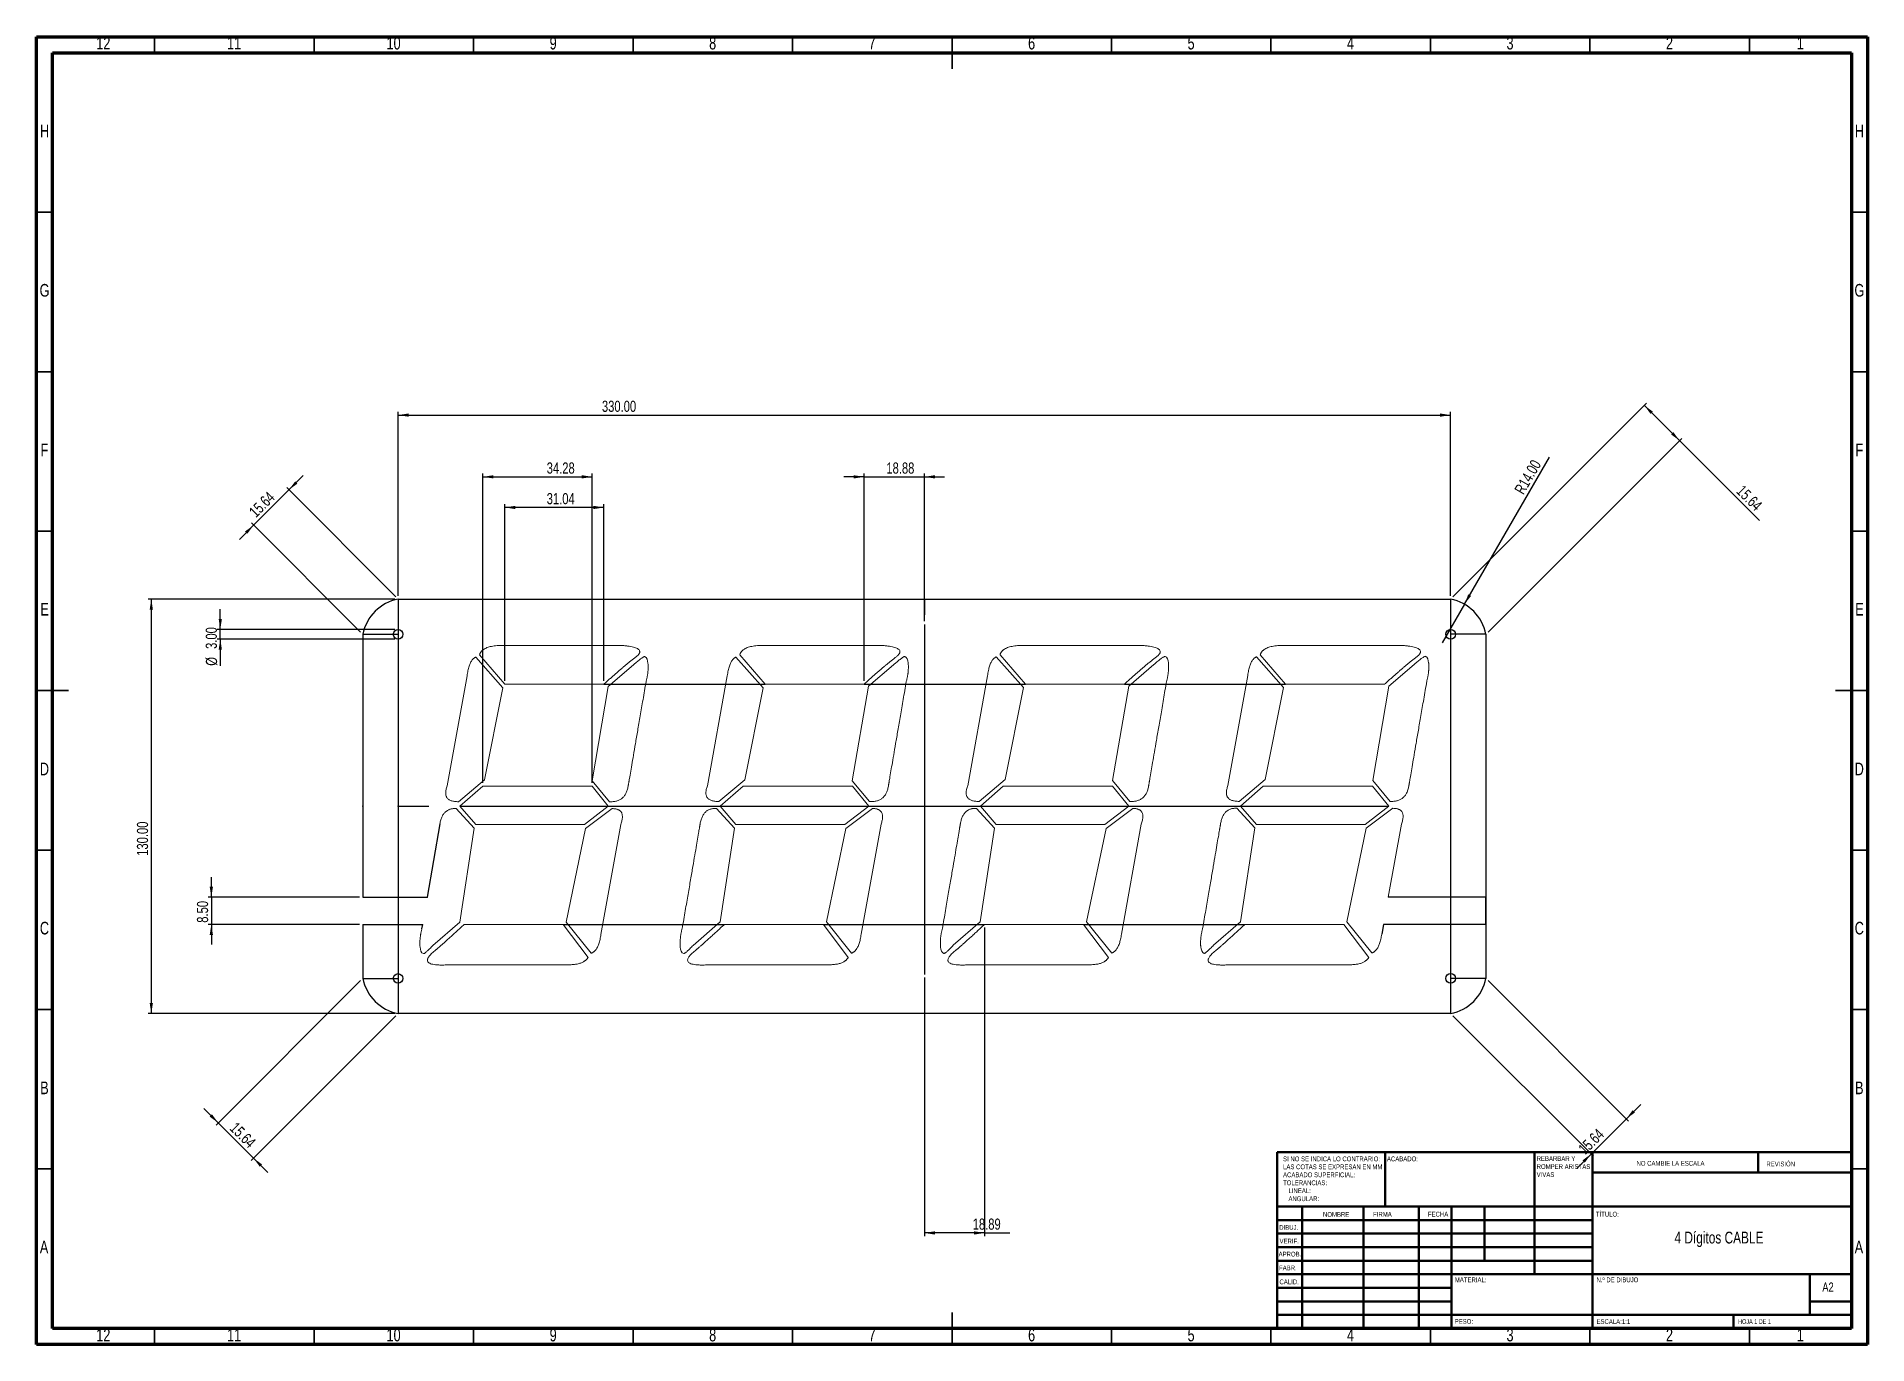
# Model space of a CAD drawing. Header units: millimetres. Extents: x 15 to 589, y 5 to 415.
import ezdxf

# ---------------------------------------------------------------- set-up
doc = ezdxf.new("R2010")
doc.units = ezdxf.units.MM
doc.header["$PDSIZE"] = -1
for name, color, linetype in [('CONTORNO', 250, 'Continuous'), ('FORMAT', 7, 'Continuous'), ('SLD-0', 179, 'Continuous')]:
    doc.layers.add(name, color=color, linetype=linetype)
doc.styles.add('SLDTEXTSTYLE0', font='TXT', dxfattribs={"width": 0.75})
doc.styles.add('SLDTEXTSTYLE1', font='TXT', dxfattribs={"width": 0.681818})
doc.dimstyles.new('SLDDIMSTYLE0', dxfattribs={"dimtxt": 3.5, "dimasz": 3.302, "dimexe": 0, "dimexo": 0.0625, "dimgap": 0.875, "dimtad": 1, "dimdec": 0, "dimrnd": 1e-09, "dimzin": 4, "dimdsep": 46, "dimtxsty": 'SLDTEXTSTYLE0', "dimsah": 1, "dimcen": 0, "dimadec": 0, "dimazin": 1, "dimtfac": 1, "dimtofl": 0, "dimtmove": 0, "dimatfit": 3, "dimfxl": 0, "dimfrac": 2, "dimtolj": 1, "dimtzin": 12, "dimarcsym": 0})
doc.dimstyles.new('SLDDIMSTYLE1', dxfattribs={"dimtxt": 3.5, "dimasz": 3.302, "dimexe": 0, "dimexo": 0.0625, "dimgap": 0.875, "dimtad": 1, "dimdec": 0, "dimrnd": 1e-09, "dimzin": 12, "dimdsep": 46, "dimtxsty": 'SLDTEXTSTYLE0', "dimsah": 1, "dimcen": 0.09, "dimadec": 0, "dimazin": 3, "dimtfac": 1, "dimtmove": 0, "dimatfit": 0, "dimfxl": 0, "dimfrac": 2, "dimtolj": 1, "dimtzin": 12, "dimarcsym": 0})
doc.dimstyles.new('SLDDIMSTYLE2', dxfattribs={"dimtxt": 3.5, "dimasz": 3.302, "dimexe": 0, "dimexo": 0.0625, "dimgap": 0.875, "dimtad": 1, "dimdec": 0, "dimrnd": 1e-09, "dimzin": 4, "dimdsep": 46, "dimtxsty": 'SLDTEXTSTYLE0', "dimsah": 1, "dimcen": 0.09, "dimadec": 0, "dimazin": 1, "dimtfac": 1, "dimtofl": 0, "dimtmove": 0, "dimatfit": 3, "dimfxl": 0, "dimfrac": 2, "dimtolj": 1, "dimtzin": 12, "dimarcsym": 0})
doc.dimstyles.new('SLDDIMSTYLE3', dxfattribs={"dimtxt": 3.5, "dimasz": 3.302, "dimexe": 0, "dimexo": 0.0625, "dimgap": 0.875, "dimtad": 1, "dimdec": 0, "dimrnd": 1e-09, "dimzin": 12, "dimdsep": 46, "dimtxsty": 'SLDTEXTSTYLE0', "dimsah": 1, "dimcen": 0.09, "dimadec": 0, "dimazin": 3, "dimtfac": 1, "dimtofl": 0, "dimtmove": 0, "dimatfit": 3, "dimfxl": 0, "dimfrac": 2, "dimtolj": 1, "dimtzin": 12, "dimarcsym": 0})
doc.dimstyles.new('SLDDIMSTYLE4', dxfattribs={"dimtxt": 3.5, "dimasz": 3.302, "dimexe": 0, "dimexo": 0.0625, "dimgap": 0.875, "dimtad": 1, "dimdec": 0, "dimrnd": 1e-09, "dimzin": 4, "dimdsep": 46, "dimtxsty": 'SLDTEXTSTYLE0', "dimsah": 1, "dimcen": 0.09, "dimadec": 0, "dimazin": 1, "dimtfac": 1, "dimtmove": 0, "dimatfit": 0, "dimfxl": 0, "dimfrac": 2, "dimtolj": 1, "dimtzin": 12, "dimarcsym": 0})

# ---------------------------------------------------------------- blocks, each defined once
blk = doc.blocks.new('_D')
at = {"layer": 'FORMAT'}
for q in [(489.31, 283.24), (455.66, 224.97)]:
    blk.add_line((462.66, 237.1), q, dxfattribs=at)
blk.add_solid([(462.66, 237.1), (464.76, 239.7), (463.88, 240.21)], dxfattribs=at)
at = {"layer": 'FORMAT', "insert": (478.16, 272.96), "char_height": 3.5, "attachment_point": 1, "rotation": 60, "style": 'SLDTEXTSTYLE0'}
blk.add_mtext('R14.00', dxfattribs=at)
blk = doc.blocks.new('_D_1')
at = {"layer": 'FORMAT'}
for p, q in [((94.11, 272.95), (98.6, 277.44)), ((83.05, 261.89), (94.11, 272.95)), ((127.64, 239.42), (93.4, 273.66)), ((83.05, 261.89), (78.56, 257.4)), ((116.58, 228.36), (82.34, 262.6))]:
    blk.add_line(p, q, dxfattribs=at)
for points in [[(94.11, 272.95), (96.8, 274.93), (96.09, 275.64)], [(83.05, 261.89), (80.36, 259.91), (81.07, 259.2)]]:
    blk.add_solid(points, dxfattribs=at)
at = {"layer": 'FORMAT', "insert": (81.29, 266.51), "char_height": 3.5, "attachment_point": 1, "rotation": 45, "style": 'SLDTEXTSTYLE0'}
blk.add_mtext('15.64', dxfattribs=at)
blk = doc.blocks.new('_D_2')
at = {"layer": 'FORMAT'}
for p, q in [((127.34, 238.72), (49.96, 238.72)), ((50.96, 238.72), (50.96, 108.72)), ((127.34, 108.72), (49.96, 108.72))]:
    blk.add_line(p, q, dxfattribs=at)
for points in [[(50.96, 238.72), (50.45, 235.41), (51.46, 235.41)], [(50.96, 108.72), (51.46, 112.02), (50.45, 112.02)]]:
    blk.add_solid(points, dxfattribs=at)
at = {"layer": 'FORMAT', "insert": (46.44, 158.2), "char_height": 3.5, "attachment_point": 1, "rotation": 90, "style": 'SLDTEXTSTYLE0'}
blk.add_mtext('130.00', dxfattribs=at)
blk = doc.blocks.new('_D_3')
at = {"layer": 'FORMAT'}
for p, q in [((161.83, 213.02), (161.83, 268.43)), ((192.87, 267.43), (161.83, 267.43)), ((192.87, 213.02), (192.87, 268.43))]:
    blk.add_line(p, q, dxfattribs=at)
for points in [[(161.83, 267.43), (165.13, 266.92), (165.13, 267.94)], [(192.87, 267.43), (189.57, 267.94), (189.57, 266.92)]]:
    blk.add_solid(points, dxfattribs=at)
at = {"layer": 'FORMAT', "insert": (174.93, 271.94), "char_height": 3.5, "attachment_point": 1, "style": 'SLDTEXTSTYLE0'}
blk.add_mtext('31.04', dxfattribs=at)
blk = doc.blocks.new('_D_4')
at = {"layer": 'FORMAT'}
for p, q in [((274.46, 277.03), (268.11, 277.03)), ((274.46, 213.02), (274.46, 278.03)), ((274.46, 277.03), (293.34, 277.03)), ((293.34, 231.76), (293.34, 278.03)), ((293.34, 277.03), (299.69, 277.03))]:
    blk.add_line(p, q, dxfattribs=at)
for points in [[(274.46, 277.03), (271.16, 277.54), (271.16, 276.52)], [(293.34, 277.03), (296.65, 276.52), (296.65, 277.54)]]:
    blk.add_solid(points, dxfattribs=at)
at = {"layer": 'FORMAT', "insert": (281.42, 281.54), "char_height": 3.5, "attachment_point": 1, "style": 'SLDTEXTSTYLE0'}
blk.add_mtext('18.88', dxfattribs=at)
blk = doc.blocks.new('_D_5')
at = {"layer": 'FORMAT'}
for p, q in [((128.34, 239.72), (128.34, 297.39)), ((128.34, 296.39), (458.34, 296.39)), ((458.34, 239.72), (458.34, 297.39))]:
    blk.add_line(p, q, dxfattribs=at)
for points in [[(128.34, 296.39), (131.65, 295.88), (131.65, 296.9)], [(458.34, 296.39), (455.04, 296.9), (455.04, 295.88)]]:
    blk.add_solid(points, dxfattribs=at)
at = {"layer": 'FORMAT', "insert": (192.24, 300.9), "char_height": 3.5, "attachment_point": 1, "style": 'SLDTEXTSTYLE0'}
blk.add_mtext('330.00', dxfattribs=at)
blk = doc.blocks.new('_D_6')
at = {"layer": 'FORMAT'}
for p, q in [((154.94, 181.05), (154.94, 278.03)), ((154.94, 277.03), (189.22, 277.03)), ((189.22, 181.05), (189.22, 278.03))]:
    blk.add_line(p, q, dxfattribs=at)
for points in [[(154.94, 277.03), (158.24, 276.52), (158.24, 277.54)], [(189.22, 277.03), (185.92, 277.54), (185.92, 276.52)]]:
    blk.add_solid(points, dxfattribs=at)
at = {"layer": 'FORMAT', "insert": (174.93, 281.54), "char_height": 3.5, "attachment_point": 1, "style": 'SLDTEXTSTYLE0'}
blk.add_mtext('34.28', dxfattribs=at)
blk = doc.blocks.new('_D_7')
at = {"layer": 'FORMAT'}
for p, q in [((116.58, 119.07), (71.25, 73.74)), ((127.64, 108.01), (82.31, 62.68)), ((71.95, 74.45), (67.46, 78.94)), ((71.95, 74.45), (83.01, 63.39)), ((83.01, 63.39), (87.5, 58.9))]:
    blk.add_line(p, q, dxfattribs=at)
for points in [[(71.95, 74.45), (69.98, 77.14), (69.26, 76.42)], [(83.01, 63.39), (84.99, 60.69), (85.71, 61.41)]]:
    blk.add_solid(points, dxfattribs=at)
at = {"layer": 'FORMAT', "insert": (77.8, 74.98), "char_height": 3.5, "attachment_point": 1, "rotation": 315, "style": 'SLDTEXTSTYLE0'}
blk.add_mtext('15.64', dxfattribs=at)
blk = doc.blocks.new('_D_8')
at = {"layer": 'FORMAT'}
for p, q in [((470.11, 119.07), (514.14, 75.04)), ((459.05, 108.01), (503.08, 63.98)), ((502.37, 64.69), (513.43, 75.75)), ((513.43, 75.75), (517.92, 80.24)), ((502.37, 64.69), (497.88, 60.2))]:
    blk.add_line(p, q, dxfattribs=at)
for points in [[(513.43, 75.75), (516.13, 77.72), (515.41, 78.44)], [(502.37, 64.69), (499.68, 62.71), (500.4, 61.99)]]:
    blk.add_solid(points, dxfattribs=at)
at = {"layer": 'FORMAT', "insert": (498.05, 66.75), "char_height": 3.5, "attachment_point": 1, "rotation": 45, "style": 'SLDTEXTSTYLE0'}
blk.add_mtext('15.64', dxfattribs=at)
blk = doc.blocks.new('_D_9')
at = {"layer": 'FORMAT'}
for p, q in [((459.05, 239.42), (519.78, 300.15)), ((519.07, 299.44), (530.13, 288.38)), ((470.11, 228.36), (530.84, 289.09)), ((530.13, 288.38), (555.19, 263.32))]:
    blk.add_line(p, q, dxfattribs=at)
for points in [[(519.07, 299.44), (521.04, 296.75), (521.76, 297.46)], [(530.13, 288.38), (528.15, 291.07), (527.43, 290.35)]]:
    blk.add_solid(points, dxfattribs=at)
at = {"layer": 'FORMAT', "insert": (550.15, 274.74), "char_height": 3.5, "attachment_point": 1, "rotation": 315, "style": 'SLDTEXTSTYLE0'}
blk.add_mtext('15.64', dxfattribs=at)
blk = doc.blocks.new('_D_10')
at = {"layer": 'FORMAT'}
for p, q in [((312.23, 135.7), (312.23, 38.95)), ((293.34, 120), (293.34, 38.95)), ((312.23, 39.95), (293.34, 39.95)), ((312.23, 39.95), (320.13, 39.95))]:
    blk.add_line(p, q, dxfattribs=at)
for points in [[(293.34, 39.95), (296.65, 39.44), (296.65, 40.46)], [(312.23, 39.95), (308.93, 40.46), (308.93, 39.44)]]:
    blk.add_solid(points, dxfattribs=at)
at = {"layer": 'FORMAT', "insert": (308.49, 44.46), "char_height": 3.5, "attachment_point": 1, "style": 'SLDTEXTSTYLE0'}
blk.add_mtext('18.89', dxfattribs=at)
blk = doc.blocks.new('_D_11')
at = {"layer": 'FORMAT'}
for p, q in [((72.59, 229.16), (72.59, 235.51)), ((127.34, 229.16), (71.59, 229.16)), ((127.34, 226.16), (71.59, 226.16)), ((72.59, 226.16), (72.59, 229.16)), ((72.59, 226.16), (72.59, 217.79))]:
    blk.add_line(p, q, dxfattribs=at)
for points in [[(72.59, 229.16), (73.09, 232.46), (72.08, 232.46)], [(72.59, 226.16), (72.08, 222.85), (73.09, 222.85)]]:
    blk.add_solid(points, dxfattribs=at)
at = {"layer": 'FORMAT', "char_height": 3.5, "attachment_point": 1, "rotation": 90, "style": 'SLDTEXTSTYLE0'}
for s, insert in [('3.00', (68.02, 223.07)), ('%%c', (68.08, 217.79))]:
    blk.add_mtext(s, dxfattribs=dict(at, insert=insert))
blk = doc.blocks.new('_D_12')
at = {"layer": 'FORMAT'}
for p, q in [((69.78, 145.2), (69.78, 151.55)), ((116.28, 145.2), (68.78, 145.2)), ((69.78, 145.2), (69.78, 136.7)), ((116.28, 136.7), (68.78, 136.7)), ((69.78, 136.7), (69.78, 130.35))]:
    blk.add_line(p, q, dxfattribs=at)
for points in [[(69.78, 145.2), (70.29, 148.5), (69.27, 148.5)], [(69.78, 136.7), (69.27, 133.4), (70.29, 133.4)]]:
    blk.add_solid(points, dxfattribs=at)
at = {"layer": 'FORMAT', "insert": (65.27, 137.21), "char_height": 3.5, "attachment_point": 1, "rotation": 90, "style": 'SLDTEXTSTYLE0'}
blk.add_mtext('8.50', dxfattribs=at)
blk = doc.blocks.new('SW_NOTE_0')
at = {"color": 0, "linetype": 'Continuous', "lineweight": 0, "char_height": 1.5, "attachment_point": 1, "style": 'SLDTEXTSTYLE0'}
for s, insert in [('SI NO SE INDICA LO CONTRARIO:', (0, 1.93)), ('ACABADO SUPERFICIAL:', (0, -3.07)), ('TOLERANCIAS:', (0, -5.57)), ('LAS COTAS SE EXPRESAN EN MM', (0, -0.57)), ('ANGULAR:', (1.69, -10.57)), ('LINEAL:', (1.69, -8.07))]:
    blk.add_mtext(s, dxfattribs=dict(at, insert=insert))
blk = doc.blocks.new('SW_NOTE_1')
at = {"color": 0, "linetype": 'Continuous', "lineweight": 0, "char_height": 1.5, "attachment_point": 1, "style": 'SLDTEXTSTYLE0'}
for s, insert in [('REBARBAR Y', (0, 1.93)), ('VIVAS', (0, -3.07)), ('ROMPER ARISTAS', (0, -0.57))]:
    blk.add_mtext(s, dxfattribs=dict(at, insert=insert))

msp = doc.modelspace()

# ---------------------------------------------------------------- linework, layer by layer
at = {"color": 7, "linetype": 'Continuous', "lineweight": 70}
for p, q in [((15, 5), (15, 415)), ((15, 415), (589, 415)), ((589, 415), (589, 5)), ((20, 10), (20, 410)), ((20, 410), (584, 410)), ((584, 410), (584, 10)), ((584, 10), (20, 10)), ((589, 5), (15, 5))]:
    msp.add_line(p, q, dxfattribs=at)
at = {"color": 7, "linetype": 'Continuous', "lineweight": 35}
for p, q in [((52, 410), (52, 415)), ((102, 410), (102, 415)), ((152, 410), (152, 415)), ((202, 410), (202, 415)), ((252, 410), (252, 415)), ((302, 415), (302, 405)), ((302, 410), (302, 415)), ((352, 410), (352, 415)), ((402, 410), (402, 415)), ((452, 410), (452, 415)), ((502, 410), (502, 415)), ((552, 410), (552, 415)), ((20, 360), (15, 360)), ((584, 360), (589, 360)), ((20, 310), (15, 310)), ((584, 310), (589, 310)), ((20, 260), (15, 260)), ((584, 260), (589, 260)), ((15, 210), (25, 210)), ((20, 210), (15, 210)), ((589, 210), (579, 210)), ((584, 210), (589, 210)), ((20, 160), (15, 160)), ((584, 160), (589, 160)), ((20, 110), (15, 110)), ((584, 110), (589, 110)), ((20, 60), (15, 60)), ((584, 60), (589, 60)), ((302, 5), (302, 15)), ((52, 10), (52, 5)), ((102, 10), (102, 5)), ((152, 10), (152, 5)), ((202, 10), (202, 5)), ((252, 10), (252, 5)), ((302, 10), (302, 5)), ((352, 10), (352, 5)), ((402, 10), (402, 5)), ((452, 10), (452, 5)), ((502, 10), (502, 5)), ((552, 10), (552, 5))]:
    msp.add_line(p, q, dxfattribs=at)
at = {"color": 7, "linetype": 'Continuous', "lineweight": 50}
for p, q in [((404, 65.25), (584, 65.25)), ((404, 65.25), (404, 10)), ((437.8, 48.25), (437.8, 65.25)), ((484.6, 65.25), (484.6, 27)), ((502.8, 65.25), (502.8, 10)), ((554.8, 58.88), (554.8, 65.25)), ((584, 58.88), (502.8, 58.88)), ((584, 48.25), (404, 48.25)), ((411.8, 48.25), (411.8, 10)), ((430.99, 48.25), (430.99, 10)), ((448.4, 48.25), (448.4, 10)), ((458.6, 10), (458.6, 48.25)), ((469, 31.25), (469, 48.25)), ((502.8, 44), (404, 44)), ((502.8, 39.75), (404, 39.75)), ((502.8, 35.5), (404, 35.5)), ((502.8, 31.25), (404, 31.25)), ((458.6, 27), (404, 27)), ((458.6, 27), (584, 27)), ((571, 14.25), (571, 27)), ((458.6, 22.75), (404, 22.75)), ((458.6, 18.5), (404, 18.5)), ((584, 18.5), (571, 18.5)), ((404, 14.25), (584, 14.25)), ((547, 10), (547, 14.25))]:
    msp.add_line(p, q, dxfattribs=at)
at = {"layer": 'CONTORNO', "color": 179}
for p, q in [((128.34, 238.72), (458.34, 238.72)), ((117.28, 227.66), (117.28, 145.2)), ((469.41, 227.66), (469.41, 119.78)), ((458.34, 108.72), (128.34, 108.72))]:
    msp.add_line(p, q, dxfattribs=at)
at = {"layer": 'CONTORNO'}
for p, q in [((128.34, 238.72), (128.34, 108.72)), ((293.34, 238.72), (293.34, 233.72)), ((458.34, 238.72), (458.34, 108.72)), ((117.28, 227.66), (128.34, 227.66)), ((469.41, 227.66), (458.34, 227.66)), ((192.87, 212.02), (243.42, 212.02)), ((274.46, 212.02), (325.02, 212.02)), ((356.05, 212.02), (406.61, 212.02)), ((128.34, 173.72), (138.01, 173.72)), ((147.72, 173.72), (438.99, 173.72)), ((141.44, 168.18), (137.5, 145.2)), ((117.28, 145.2), (137.5, 145.2)), ((469.41, 145.2), (438.8, 145.2)), ((469.41, 136.7), (469.41, 145.2)), ((117.28, 136.7), (117.28, 119.78)), ((117.28, 136.7), (136.04, 136.7)), ((135.81, 135.33), (136.04, 136.7)), ((180.09, 136.7), (230.64, 136.7)), ((261.68, 136.7), (312.23, 136.7)), ((343.27, 136.7), (393.82, 136.7)), ((437.26, 136.7), (436.72, 133.66)), ((469.41, 136.7), (437.26, 136.7)), ((117.28, 119.78), (128.34, 119.75)), ((469.41, 119.78), (458.34, 119.78))]:
    msp.add_line(p, q, dxfattribs=at)
at = {"layer": 'CONTORNO', "color": 179, "lineweight": 18}
for p, q in [((152.68, 220.49), (161.19, 210.89)), ((161.83, 212.02), (153.87, 221.25)), ((234.27, 220.52), (242.79, 210.92)), ((243.42, 212.02), (235.46, 221.25)), ((283.68, 218.12), (275.81, 211.37)), ((315.87, 220.55), (324.38, 210.95)), ((325.02, 212.02), (317.06, 221.25)), ((365.27, 218.15), (357.4, 211.4)), ((397.46, 220.58), (405.97, 210.98)), ((406.61, 212.02), (398.65, 221.25)), ((446.86, 218.18), (438.99, 211.43)), ((143.74, 180.11), (149.95, 214.6)), ((202.09, 218.09), (194.21, 211.34)), ((225.33, 180.14), (231.54, 214.63)), ((306.92, 180.18), (313.13, 214.67)), ((388.51, 180.21), (394.72, 214.7)), ((161.19, 210.89), (155.46, 182.03)), ((192.87, 212.02), (161.83, 212.02)), ((194.21, 211.34), (189.15, 181.72)), ((242.79, 210.92), (237.05, 182.06)), ((274.46, 212.02), (243.42, 212.02)), ((275.81, 211.37), (270.74, 181.75)), ((324.38, 210.95), (318.64, 182.09)), ((356.05, 212.02), (325.02, 212.02)), ((357.4, 211.4), (352.33, 181.78)), ((405.97, 210.98), (400.23, 182.12)), ((437.64, 212.02), (406.61, 212.02)), ((438.99, 211.43), (433.92, 181.81)), ((155.46, 182.03), (147.29, 175.17)), ((147.72, 173.72), (154.94, 180.05)), ((154.94, 180.05), (189.22, 180.05)), ((189.15, 181.72), (194.57, 175.17)), ((189.22, 180.05), (194.21, 173.72)), ((237.05, 182.06), (228.88, 175.21)), ((229.31, 173.72), (236.53, 180.05)), ((236.53, 180.05), (270.81, 180.05)), ((270.74, 181.75), (276.16, 175.21)), ((270.81, 180.05), (275.93, 173.72)), ((318.64, 182.09), (310.47, 175.24)), ((310.91, 173.72), (318.05, 180.05)), ((318.05, 180.05), (352.33, 180.05)), ((352.33, 181.78), (357.75, 175.24)), ((352.33, 180.05), (357.4, 173.72)), ((400.23, 182.12), (392.06, 175.27)), ((392.5, 173.72), (399.56, 180.05)), ((399.56, 180.05), (433.84, 180.05)), ((433.84, 180.05), (438.99, 173.72)), ((433.92, 181.81), (439.34, 175.27)), ((152.19, 166.85), (146.55, 173.01)), ((152.67, 168.05), (147.72, 173.72)), ((194.21, 173.72), (186.76, 168.05)), ((187.13, 166.73), (195.48, 172.99)), ((233.78, 166.88), (228.14, 173.04)), ((234.26, 168.05), (229.31, 173.72)), ((275.93, 173.72), (268.35, 168.05)), ((268.72, 166.76), (277.07, 173.03)), ((315.37, 166.91), (309.73, 173.07)), ((315.85, 168.05), (310.91, 173.72)), ((357.4, 173.72), (349.95, 168.05)), ((350.31, 166.79), (358.66, 173.06)), ((396.97, 166.95), (391.32, 173.1)), ((397.44, 168.05), (392.5, 173.72)), ((438.99, 173.72), (431.54, 168.05)), ((431.9, 166.82), (440.26, 173.09)), ((147.68, 137.42), (152.19, 166.85)), ((186.76, 168.05), (152.67, 168.05)), ((181.01, 137.42), (187.13, 166.73)), ((198.16, 168.06), (191.94, 133.57)), ((229.27, 137.45), (233.78, 166.88)), ((268.35, 168.05), (234.26, 168.05)), ((262.6, 137.45), (268.72, 166.76)), ((279.75, 168.09), (273.53, 133.6)), ((310.86, 137.48), (315.37, 166.91)), ((349.95, 168.05), (315.85, 168.05)), ((344.19, 137.48), (350.31, 166.79)), ((361.34, 168.12), (355.13, 133.63)), ((392.45, 137.51), (396.97, 166.95)), ((431.54, 168.05), (397.44, 168.05)), ((425.78, 137.51), (431.9, 166.82)), ((442.93, 168.15), (438.8, 145.2)), ((139.23, 130.08), (147.68, 137.42)), ((149.05, 136.7), (180.09, 136.7)), ((180.09, 136.7), (187.88, 126.33)), ((188.91, 127.65), (181.01, 137.42)), ((220.82, 130.11), (229.27, 137.45)), ((230.64, 136.7), (261.68, 136.7)), ((261.68, 136.7), (269.47, 126.33)), ((270.5, 127.68), (262.6, 137.45)), ((302.41, 130.15), (310.86, 137.48)), ((312.23, 136.7), (343.27, 136.7)), ((343.27, 136.7), (351.07, 126.33)), ((352.09, 127.71), (344.19, 137.48)), ((384, 130.18), (392.45, 137.51)), ((393.82, 136.7), (424.86, 136.7)), ((424.86, 136.7), (432.66, 126.33)), ((433.68, 127.75), (425.78, 137.51))]:
    msp.add_line(p, q, dxfattribs=at)
at = {"layer": 'CONTORNO'}
for centre in [(128.34, 227.66), (458.34, 227.66), (128.34, 119.75), (458.34, 119.78)]:
    msp.add_circle(centre, 1.5, dxfattribs=at)
at = {"layer": 'CONTORNO', "color": 179}
for centre, start, end in [((131.03, 224.97), 101.03867, 168.96133), ((455.66, 224.97), 11.03867, 78.96133), ((131.03, 122.46), 191.03867, 258.96133), ((455.66, 122.46), 281.03867, 348.96133)]:
    msp.add_arc(centre, 14, start, end, dxfattribs=at)
at = {"layer": 'CONTORNO', "color": 179, "lineweight": 18}
for points, degree in [([(153.87, 221.25), (154.84, 224.28), (161.47, 224.16)], 2), ([(161.47, 224.16), (168.1, 224.04), (198.5, 224.16)], 2), ([(198.5, 224.16), (206.79, 223.5), (202.81, 220.49)], 2), ([(235.46, 221.25), (236.43, 224.28), (243.06, 224.16)], 2), ([(243.06, 224.16), (249.7, 224.04), (280.09, 224.16)], 2), ([(280.09, 224.16), (288.38, 223.5), (284.4, 220.49)], 2), ([(317.06, 221.25), (318.02, 224.28), (324.65, 224.16)], 2), ([(324.65, 224.16), (331.29, 224.04), (361.68, 224.16)], 2), ([(361.68, 224.16), (369.97, 223.5), (365.99, 220.49)], 2), ([(398.65, 221.25), (399.61, 224.28), (406.25, 224.16)], 2), ([(406.25, 224.16), (412.88, 224.04), (443.27, 224.16)], 2), ([(443.27, 224.16), (451.56, 223.5), (447.58, 220.49)], 2), ([(149.95, 214.6), (150.65, 219.67), (152.68, 220.49)], 2), ([(202.81, 220.49), (198.83, 217.47), (192.87, 212.02)], 2), ([(205.61, 220.65), (205.18, 220.74), (202.09, 218.09)], 2), ([(206.67, 218.64), (206.59, 219.45), (206.32, 220.51), (205.61, 220.65)], 3), ([(206.09, 212.83), (206.93, 215.94), (206.67, 218.64)], 2), ([(231.54, 214.63), (232.24, 219.7), (234.27, 220.52)], 2), ([(284.4, 220.49), (280.42, 217.47), (274.46, 212.02)], 2), ([(287.2, 220.69), (286.78, 220.77), (283.68, 218.12)], 2), ([(288.26, 218.67), (288.18, 219.48), (287.91, 220.54), (287.2, 220.69)], 3), ([(287.68, 212.87), (288.52, 215.97), (288.26, 218.67)], 2), ([(313.13, 214.67), (313.83, 219.73), (315.87, 220.55)], 2), ([(365.99, 220.49), (362.01, 217.47), (356.05, 212.02)], 2), ([(368.8, 220.72), (368.37, 220.81), (365.27, 218.15)], 2), ([(369.85, 218.7), (369.77, 219.51), (369.51, 220.57), (368.8, 220.72)], 3), ([(369.27, 212.9), (370.11, 216), (369.85, 218.7)], 2), ([(394.72, 214.7), (395.43, 219.76), (397.46, 220.58)], 2), ([(447.58, 220.49), (443.6, 217.47), (437.64, 212.02)], 2), ([(450.39, 220.75), (449.96, 220.84), (446.86, 218.18)], 2), ([(451.44, 218.73), (451.36, 219.55), (451.1, 220.6), (450.39, 220.75)], 3), ([(450.86, 212.93), (451.7, 216.03), (451.44, 218.73)], 2), ([(200.46, 179.99), (201.3, 185.04), (206.09, 212.83)], 2), ([(282.05, 180.02), (282.89, 185.07), (287.68, 212.87)], 2), ([(363.64, 180.05), (364.49, 185.1), (369.27, 212.9)], 2), ([(445.23, 180.08), (446.08, 185.13), (450.86, 212.93)], 2), ([(147.29, 175.17), (141.84, 175.17), (143.74, 180.11)], 2), ([(194.57, 175.17), (199.61, 174.94), (200.46, 179.99)], 2), ([(228.88, 175.21), (223.43, 175.21), (225.33, 180.14)], 2), ([(276.16, 175.21), (281.2, 174.97), (282.05, 180.02)], 2), ([(310.47, 175.24), (305.02, 175.24), (306.92, 180.18)], 2), ([(357.75, 175.24), (362.8, 175), (363.64, 180.05)], 2), ([(392.06, 175.27), (386.61, 175.27), (388.51, 180.21)], 2), ([(439.34, 175.27), (444.39, 175.03), (445.23, 180.08)], 2), ([(146.55, 173.01), (142.28, 173.23), (141.44, 168.18)], 2), ([(195.48, 172.99), (199.91, 172.99), (198.16, 168.06)], 2), ([(228.14, 173.04), (223.87, 173.26), (223.03, 168.21)], 2), ([(277.07, 173.03), (281.51, 173.03), (279.75, 168.09)], 2), ([(309.73, 173.07), (305.46, 173.3), (304.62, 168.24)], 2), ([(358.66, 173.06), (363.1, 173.06), (361.34, 168.12)], 2), ([(391.32, 173.1), (387.05, 173.33), (386.21, 168.28)], 2), ([(440.26, 173.09), (444.69, 173.09), (442.93, 168.15)], 2), ([(223.03, 168.21), (222.18, 163.16), (217.4, 135.37)], 2), ([(304.62, 168.24), (303.77, 163.2), (298.99, 135.4)], 2), ([(386.21, 168.28), (385.36, 163.23), (380.58, 135.43)], 2), ([(135.81, 135.33), (134.97, 132.23), (135.22, 129.53)], 2), ([(139.85, 128.44), (142.13, 130.27), (149.05, 136.7)], 2), ([(191.94, 133.57), (191.24, 128.5), (188.91, 127.65)], 2), ([(217.4, 135.37), (216.56, 132.26), (216.82, 129.56)], 2), ([(221.44, 128.44), (223.72, 130.27), (230.64, 136.7)], 2), ([(273.53, 133.6), (272.83, 128.53), (270.5, 127.68)], 2), ([(298.99, 135.4), (298.15, 132.3), (298.41, 129.6)], 2), ([(303.04, 128.44), (305.31, 130.27), (312.23, 136.7)], 2), ([(355.13, 133.63), (354.42, 128.56), (352.09, 127.71)], 2), ([(380.58, 135.43), (379.74, 132.33), (380, 129.63)], 2), ([(384.63, 128.44), (386.9, 130.27), (393.82, 136.7)], 2), ([(436.72, 133.66), (436.01, 128.6), (433.68, 127.75)], 2), ([(135.22, 129.53), (135.3, 128.72), (135.57, 127.66), (136.28, 127.52)], 3), ([(136.28, 127.52), (136.71, 127.43), (139.23, 130.08)], 2), ([(144.59, 124.04), (133.47, 123.3), (139.85, 128.44)], 2), ([(187.88, 126.33), (186.56, 124.04), (181.85, 124.04)], 2), ([(216.82, 129.56), (216.9, 128.75), (217.16, 127.69), (217.87, 127.55)], 3), ([(217.87, 127.55), (218.3, 127.46), (220.82, 130.11)], 2), ([(226.18, 124.04), (215.06, 123.3), (221.44, 128.44)], 2), ([(269.47, 126.33), (268.15, 124.04), (263.45, 124.04)], 2), ([(298.41, 129.6), (298.49, 128.78), (298.75, 127.73), (299.46, 127.58)], 3), ([(299.46, 127.58), (299.89, 127.49), (302.41, 130.15)], 2), ([(307.77, 124.04), (296.65, 123.3), (303.04, 128.44)], 2), ([(351.07, 126.33), (349.74, 124.04), (345.04, 124.04)], 2), ([(380, 129.63), (380.08, 128.81), (380.34, 127.76), (381.05, 127.61)], 3), ([(381.05, 127.61), (381.48, 127.52), (384, 130.18)], 2), ([(389.36, 124.04), (378.25, 123.3), (384.63, 128.44)], 2), ([(432.66, 126.33), (431.33, 124.04), (426.63, 124.04)], 2), ([(181.85, 124.04), (177.15, 124.04), (144.59, 124.04)], 2), ([(263.45, 124.04), (258.74, 124.04), (226.18, 124.04)], 2), ([(345.04, 124.04), (340.33, 124.04), (307.77, 124.04)], 2), ([(426.63, 124.04), (421.92, 124.04), (389.36, 124.04)], 2)]:
    msp.add_open_spline(points, degree=degree, dxfattribs=at)
at = {"layer": 'CONTORNO'}
for p in [(293.34, 238.72), (117.28, 173.72), (128.34, 173.72), (137.5, 145.2)]:
    msp.add_point(p, dxfattribs=at)
at = {"layer": 'SLD-0'}
msp.add_line((293.34, 230.76), (293.34, 121), dxfattribs=at)

# ---------------------------------------------------------------- block references
at = {"color": 7, "linetype": 'Continuous', "lineweight": 0}
for name, p in [('SW_NOTE_0', (405.8, 61.99)), ('SW_NOTE_1', (485.31, 62.07))]:
    msp.add_blockref(name, p, dxfattribs=at)

# ---------------------------------------------------------------- texts
for s, insert, char_height, attachment_point, style in [('12', (35.92, 415.01), 3.969, 2, 'SLDTEXTSTYLE0'), ('11', (76.92, 415.01), 3.969, 2, 'SLDTEXTSTYLE0'), ('10', (126.92, 415.01), 3.969, 2, 'SLDTEXTSTYLE0'), ('9', (176.96, 415.01), 3.97, 2, 'SLDTEXTSTYLE0'), ('8', (226.96, 415.01), 3.97, 2, 'SLDTEXTSTYLE0'), ('7', (276.96, 415.01), 3.97, 2, 'SLDTEXTSTYLE0'), ('6', (326.96, 415.01), 3.97, 2, 'SLDTEXTSTYLE0'), ('5', (376.96, 415.01), 3.97, 2, 'SLDTEXTSTYLE0'), ('4', (426.96, 415.01), 3.97, 2, 'SLDTEXTSTYLE0'), ('3', (476.96, 415.01), 3.97, 2, 'SLDTEXTSTYLE0'), ('2', (526.96, 415.01), 3.97, 2, 'SLDTEXTSTYLE0'), ('1', (567.96, 415.01), 3.97, 2, 'SLDTEXTSTYLE0'), ('H', (17.49, 387.42), 3.97, 2, 'SLDTEXTSTYLE0'), ('H', (586.49, 387.42), 3.97, 2, 'SLDTEXTSTYLE0'), ('G', (17.49, 337.51), 3.97, 2, 'SLDTEXTSTYLE0'), ('G', (586.49, 337.51), 3.97, 2, 'SLDTEXTSTYLE0'), ('F', (17.46, 287.42), 3.97, 2, 'SLDTEXTSTYLE0'), ('F', (586.46, 287.42), 3.97, 2, 'SLDTEXTSTYLE0'), ('E', (17.51, 237.51), 3.97, 2, 'SLDTEXTSTYLE0'), ('E', (586.51, 237.51), 3.97, 2, 'SLDTEXTSTYLE0'), ('D', (17.45, 187.42), 3.97, 2, 'SLDTEXTSTYLE0'), ('D', (586.45, 187.42), 3.97, 2, 'SLDTEXTSTYLE0'), ('C', (17.46, 137.51), 3.97, 2, 'SLDTEXTSTYLE0'), ('C', (586.46, 137.51), 3.97, 2, 'SLDTEXTSTYLE0'), ('B', (17.47, 87.42), 3.97, 2, 'SLDTEXTSTYLE0'), ('B', (586.47, 87.42), 3.97, 2, 'SLDTEXTSTYLE0'), ('ACABADO:', (438.37, 63.92), 1.5, 1, 'SLDTEXTSTYLE0'), ('NO CAMBIE LA ESCALA', (516.61, 62.53), 1.5, 1, 'SLDTEXTSTYLE0'), ('REVISIÓN', (557.33, 62.33), 1.5, 1, 'SLDTEXTSTYLE0'), ('NOMBRE', (418.32, 46.5), 1.5, 1, 'SLDTEXTSTYLE0'), ('FIRMA', (434.03, 46.56), 1.5, 1, 'SLDTEXTSTYLE0'), ('FECHA', (451.21, 46.58), 1.5, 1, 'SLDTEXTSTYLE0'), ('TÍTULO:', (503.86, 46.58), 1.5, 1, 'SLDTEXTSTYLE0'), ('DIBUJ.', (404.59, 42.43), 1.5, 1, 'SLDTEXTSTYLE0'), ('4 Dígitos CABLE', (542.47, 40.34), 3.7042, 2, 'SLDTEXTSTYLE0'), ('A', (17.34, 37.51), 3.97, 2, 'SLDTEXTSTYLE0'), ('VERIF.', (404.7, 38.15), 1.5, 1, 'SLDTEXTSTYLE0'), ('A', (586.34, 37.51), 3.97, 2, 'SLDTEXTSTYLE0'), ('APROB.', (404.4, 34.06), 1.5, 1, 'SLDTEXTSTYLE0'), ('FABR.', (404.54, 29.73), 1.5, 1, 'SLDTEXTSTYLE0'), ('CALID.', (404.67, 25.35), 1.5, 1, 'SLDTEXTSTYLE0'), ('MATERIAL:', (459.65, 25.99), 1.5, 1, 'SLDTEXTSTYLE0'), ('N.º DE DIBUJO', (504.07, 25.99), 1.5, 1, 'SLDTEXTSTYLE0'), ('A2', (574.87, 24.41), 2.91, 1, 'SLDTEXTSTYLE0'), ('PESO:', (459.62, 12.95), 1.499, 1, 'SLDTEXTSTYLE0'), ('ESCALA:1:1', (504.07, 12.9), 1.5, 1, 'SLDTEXTSTYLE0'), ('HOJA 1 DE 1', (548.48, 12.9), 1.5, 1, 'SLDTEXTSTYLE1'), ('12', (35.92, 9.92), 3.969, 2, 'SLDTEXTSTYLE0'), ('11', (76.92, 9.92), 3.969, 2, 'SLDTEXTSTYLE0'), ('10', (126.92, 9.92), 3.969, 2, 'SLDTEXTSTYLE0'), ('9', (176.96, 9.92), 3.97, 2, 'SLDTEXTSTYLE0'), ('8', (226.96, 9.92), 3.97, 2, 'SLDTEXTSTYLE0'), ('7', (276.96, 9.92), 3.97, 2, 'SLDTEXTSTYLE0'), ('6', (326.96, 9.92), 3.97, 2, 'SLDTEXTSTYLE0'), ('5', (376.96, 9.92), 3.97, 2, 'SLDTEXTSTYLE0'), ('4', (426.96, 9.92), 3.97, 2, 'SLDTEXTSTYLE0'), ('3', (476.96, 9.92), 3.97, 2, 'SLDTEXTSTYLE0'), ('2', (526.96, 9.92), 3.97, 2, 'SLDTEXTSTYLE0'), ('1', (567.96, 9.92), 3.97, 2, 'SLDTEXTSTYLE0')]:
    msp.add_mtext(s, dxfattribs=dict(at, insert=insert, char_height=char_height, attachment_point=attachment_point, style=style))

# ---------------------------------------------------------------- dimensions: what is measured, and where the dimension line sits
at = {"layer": 'FORMAT'}
for base, p1, p2, dimstyle, picture, middle in [((458.34, 296.39), (128.34, 238.72), (458.34, 238.72), 'SLDDIMSTYLE2', '_D_5', (199.35, 296.39)), ((189.22, 277.03), (154.94, 180.05), (189.22, 180.05), 'SLDDIMSTYLE3', '_D_6', (180.75, 277.03)), ((293.34, 277.03), (274.46, 212.02), (293.34, 230.76), 'SLDDIMSTYLE1', '_D_4', (287.24, 277.03)), ((161.83, 267.43), (192.87, 212.02), (161.83, 212.02), 'SLDDIMSTYLE3', '_D_3', (180.75, 267.43)), ((293.34, 39.95), (312.23, 136.7), (293.34, 121), 'SLDDIMSTYLE3', '_D_10', (314.31, 39.95))]:
    dim = msp.add_linear_dim(base=base, p1=p1, p2=p2, dimstyle=dimstyle, dxfattribs=at)
    dim.commit()
    dim.dimension.update_dxf_attribs({"geometry": picture, "text_midpoint": middle, "dimtype": 160})
for base, p1, p2, angle, dimstyle, picture, middle in [((530.13, 288.38), (458.34, 238.72), (469.41, 227.66), 315, 'SLDDIMSTYLE3', '_D_9', (551.08, 267.43)), ((94.11, 272.95), (117.28, 227.66), (128.34, 238.72), 45, 'SLDDIMSTYLE1', '_D_1', (88.59, 267.43)), ((50.96, 108.72), (128.34, 238.72), (128.34, 108.72), 90, 'SLDDIMSTYLE2', '_D_2', (50.96, 165.31)), ((69.78196907, 136.70087899), (117.28438412, 145.20087899), (117.28438412, 136.70087899), 90, 'SLDDIMSTYLE4', '_D_12', (69.78196907, 141.73721314)), ((83.01, 63.39), (117.28, 119.78), (128.34, 108.72), 315, 'SLDDIMSTYLE1', '_D_7', (78.73, 67.67)), ((513.43, 75.75), (458.34, 108.72), (469.41, 119.78), 45, 'SLDDIMSTYLE1', '_D_8', (505.35, 67.67))]:
    dim = msp.add_linear_dim(base=base, p1=p1, p2=p2, angle=angle, dimstyle=dimstyle, dxfattribs=at)
    dim.commit()
    dim.dimension.update_dxf_attribs({"geometry": picture, "text_midpoint": middle, "dimtype": 160})
dim = msp.add_radius_dim(center=(455.66, 224.97), mpoint=(462.66, 237.1), dimstyle='SLDDIMSTYLE0', dxfattribs=at)
dim.commit()
dim.dimension.update_dxf_attribs({"geometry": '_D', "text_midpoint": (485.72, 277.03), "dimtype": 164})
dim = msp.add_linear_dim(base=(69.78, 229.16), p1=(128.34, 226.16), p2=(128.34, 229.16), angle=90, text='%%c<>', dimstyle='SLDDIMSTYLE4', dxfattribs=at)
dim.commit()
dim.dimension.update_dxf_attribs({"geometry": '_D_11', "text_midpoint": (69.78, 224.96), "dimtype": 160})

doc.saveas('drawing.dxf')
